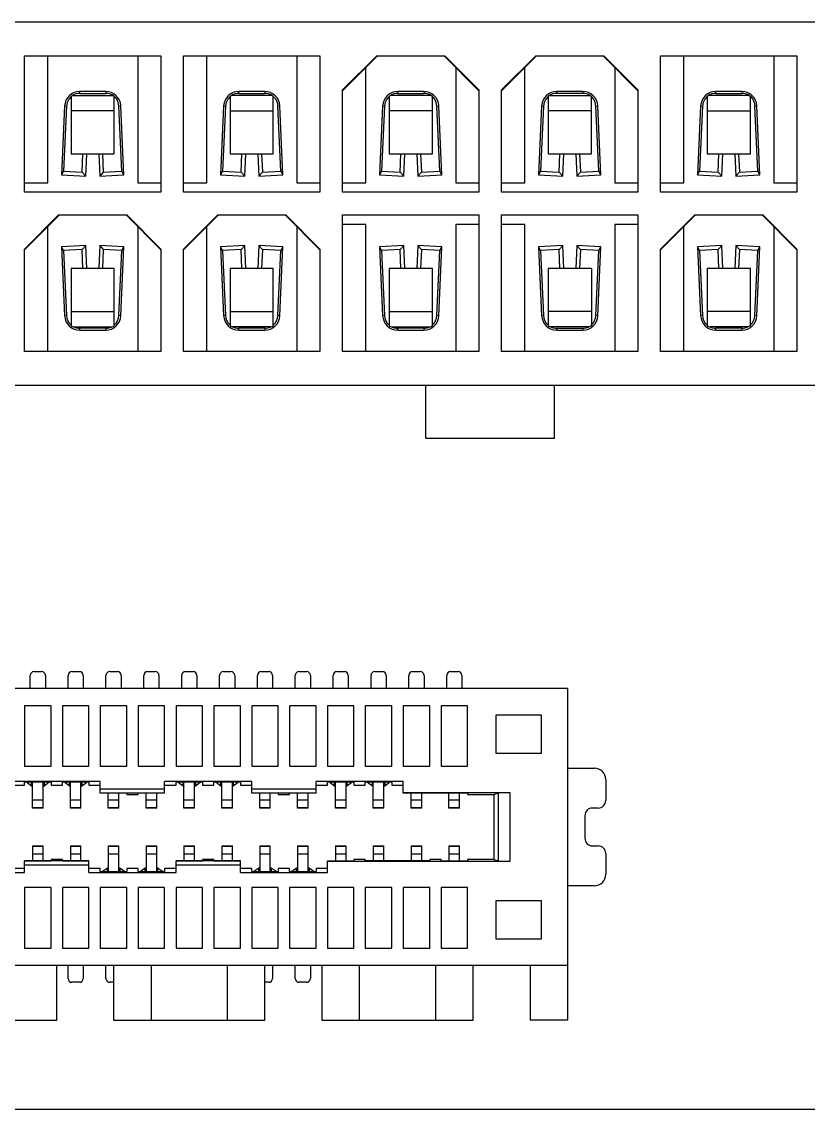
# Model space of a CAD drawing. Header units: millimetres. Extents: x 0 to 841, y 0 to 594.
# Drawn here: x 267.51 to 288.29, y 351.92 to 380.62 of the extents above; entities that cross this region are included whole.
import ezdxf

# ---------------------------------------------------------------- set-up
doc = ezdxf.new("R2010")
doc.units = ezdxf.units.MM
doc.header["$LTSCALE"] = 46.255
doc.layers.add('ASSEM_MEM', color=7, linetype='CONTINUOUS')

msp = doc.modelspace()

# ---------------------------------------------------------------- linework, layer by layer
at = {"layer": 'ASSEM_MEM', "color": 7, "linetype": 'CONTINUOUS'}
for p, q in [((254.09, 380.625), (305.69, 380.625)), ((267.59, 379.725), (271.19, 379.725)), ((267.59, 376.125), (267.59, 379.725)), ((268.2, 376.375), (268.2, 379.725)), ((270.58, 379.725), (270.58, 376.375)), ((271.19, 379.725), (271.19, 376.125)), ((271.79, 379.725), (275.39, 379.725)), ((271.79, 376.125), (271.79, 379.725)), ((272.4, 376.375), (272.4, 379.725)), ((274.78, 379.725), (274.78, 376.375)), ((275.39, 379.725), (275.39, 376.125)), ((275.99, 378.825), (276.89, 379.725)), ((275.99, 378.805), (276.91, 379.725)), ((276.89, 379.725), (278.69, 379.725)), ((279.59, 378.805), (278.67, 379.725)), ((278.69, 379.725), (279.59, 378.825)), ((280.19, 378.825), (281.09, 379.725)), ((280.19, 378.805), (281.11, 379.725)), ((281.09, 379.725), (282.89, 379.725)), ((283.79, 378.805), (282.87, 379.725)), ((282.89, 379.725), (283.79, 378.825)), ((284.39, 379.725), (287.99, 379.725)), ((284.39, 376.125), (284.39, 379.725)), ((285, 376.375), (285, 379.725)), ((287.38, 379.725), (287.38, 376.375)), ((287.99, 379.725), (287.99, 376.125)), ((276.6, 376.375), (276.6, 379.415)), ((278.98, 379.415), (278.98, 376.375)), ((280.8, 376.375), (280.8, 379.415)), ((283.18, 379.415), (283.18, 376.375)), ((268.82, 378.663), (268.82, 377.135)), ((268.851, 378.675), (269.928, 378.675)), ((269.732, 378.785), (269.047, 378.785)), ((269.047, 378.735), (269.047, 378.785)), ((269.047, 378.735), (269.732, 378.735)), ((269.732, 378.785), (269.732, 378.735)), ((269.96, 377.135), (269.96, 378.663)), ((273.02, 378.663), (273.02, 377.135)), ((274.128, 378.675), (273.051, 378.675)), ((273.932, 378.785), (273.247, 378.785)), ((273.247, 378.735), (273.247, 378.785)), ((273.247, 378.735), (273.932, 378.735)), ((273.932, 378.785), (273.932, 378.735)), ((274.16, 377.135), (274.16, 378.663)), ((275.99, 376.125), (275.99, 378.825)), ((277.22, 378.663), (277.22, 377.135)), ((278.328, 378.675), (277.251, 378.675)), ((278.132, 378.785), (277.447, 378.785)), ((277.447, 378.735), (277.447, 378.785)), ((277.447, 378.735), (278.132, 378.735)), ((278.132, 378.785), (278.132, 378.735)), ((278.36, 377.135), (278.36, 378.663)), ((279.59, 378.825), (279.59, 376.125)), ((280.19, 376.125), (280.19, 378.825)), ((281.42, 378.663), (281.42, 377.135)), ((281.451, 378.675), (282.528, 378.675)), ((282.332, 378.785), (281.647, 378.785)), ((281.647, 378.735), (281.647, 378.785)), ((282.332, 378.735), (281.647, 378.735)), ((282.332, 378.785), (282.332, 378.735)), ((282.56, 377.135), (282.56, 378.663)), ((283.79, 378.825), (283.79, 376.125)), ((285.62, 378.663), (285.62, 377.135)), ((286.728, 378.675), (285.651, 378.675)), ((286.532, 378.785), (285.847, 378.785)), ((285.847, 378.735), (285.847, 378.785)), ((285.847, 378.735), (286.532, 378.735)), ((286.532, 378.785), (286.532, 378.735)), ((286.76, 377.135), (286.76, 378.663)), ((268.647, 378.403), (268.565, 376.583)), ((268.697, 378.401), (268.619, 376.68)), ((268.647, 378.403), (268.697, 378.401)), ((269.96, 378.275), (268.82, 378.275)), ((270.082, 378.401), (270.132, 378.403)), ((270.16, 376.68), (270.082, 378.401)), ((270.214, 376.583), (270.132, 378.403)), ((272.847, 378.403), (272.765, 376.583)), ((272.897, 378.401), (272.819, 376.68)), ((272.847, 378.403), (272.897, 378.401)), ((273.02, 378.275), (274.16, 378.275)), ((274.282, 378.401), (274.332, 378.403)), ((274.36, 376.68), (274.282, 378.401)), ((274.414, 376.583), (274.332, 378.403)), ((277.047, 378.403), (276.965, 376.583)), ((277.097, 378.401), (277.019, 376.68)), ((277.047, 378.403), (277.097, 378.401)), ((278.36, 378.275), (277.22, 378.275)), ((278.482, 378.401), (278.532, 378.403)), ((278.56, 376.68), (278.482, 378.401)), ((278.614, 376.583), (278.532, 378.403)), ((281.247, 378.403), (281.165, 376.583)), ((281.297, 378.401), (281.219, 376.68)), ((281.247, 378.403), (281.297, 378.401)), ((282.56, 378.275), (281.42, 378.275)), ((282.682, 378.401), (282.732, 378.403)), ((282.76, 376.68), (282.682, 378.401)), ((282.814, 376.583), (282.732, 378.403)), ((285.447, 378.403), (285.365, 376.583)), ((285.497, 378.401), (285.419, 376.68)), ((285.447, 378.403), (285.497, 378.401)), ((285.62, 378.275), (286.76, 378.275)), ((286.882, 378.401), (286.932, 378.403)), ((286.96, 376.68), (286.882, 378.401)), ((287.014, 376.583), (286.932, 378.403)), ((268.82, 377.135), (269.96, 377.135)), ((269.109, 376.658), (269.13, 377.135)), ((269.204, 376.554), (269.231, 377.135)), ((269.549, 377.135), (269.575, 376.554)), ((269.649, 377.135), (269.67, 376.658)), ((273.02, 377.135), (274.16, 377.135)), ((273.309, 376.658), (273.33, 377.135)), ((273.404, 376.554), (273.431, 377.135)), ((273.749, 377.135), (273.775, 376.554)), ((273.849, 377.135), (273.87, 376.658)), ((277.22, 377.135), (278.36, 377.135)), ((277.509, 376.658), (277.53, 377.135)), ((277.604, 376.554), (277.631, 377.135)), ((277.949, 377.135), (277.975, 376.554)), ((278.049, 377.135), (278.07, 376.658)), ((281.42, 377.135), (282.56, 377.135)), ((281.709, 376.658), (281.73, 377.135)), ((281.804, 376.554), (281.831, 377.135)), ((282.149, 377.135), (282.175, 376.554)), ((282.249, 377.135), (282.27, 376.658)), ((285.62, 377.135), (286.76, 377.135)), ((285.909, 376.658), (285.93, 377.135)), ((286.004, 376.554), (286.031, 377.135)), ((286.349, 377.135), (286.375, 376.554)), ((286.449, 377.135), (286.47, 376.658)), ((268.619, 376.68), (268.565, 376.583)), ((268.565, 376.583), (269.204, 376.554)), ((268.619, 376.68), (269.109, 376.658)), ((269.109, 376.658), (269.204, 376.554)), ((269.67, 376.658), (269.575, 376.554)), ((269.575, 376.554), (270.214, 376.583)), ((269.67, 376.658), (270.16, 376.68)), ((270.214, 376.583), (270.16, 376.68)), ((272.819, 376.68), (272.765, 376.583)), ((272.765, 376.583), (273.404, 376.554)), ((272.819, 376.68), (273.309, 376.658)), ((273.309, 376.658), (273.404, 376.554)), ((273.87, 376.658), (273.775, 376.554)), ((273.775, 376.554), (274.414, 376.583)), ((273.87, 376.658), (274.36, 376.68)), ((274.36, 376.68), (274.414, 376.583)), ((277.019, 376.68), (276.965, 376.583)), ((276.965, 376.583), (277.604, 376.554)), ((277.019, 376.68), (277.509, 376.658)), ((277.509, 376.658), (277.604, 376.554)), ((278.07, 376.658), (277.975, 376.554)), ((277.975, 376.554), (278.614, 376.583)), ((278.07, 376.658), (278.56, 376.68)), ((278.614, 376.583), (278.56, 376.68)), ((281.219, 376.68), (281.165, 376.583)), ((281.165, 376.583), (281.804, 376.554)), ((281.219, 376.68), (281.709, 376.658)), ((281.709, 376.658), (281.804, 376.554)), ((282.27, 376.658), (282.175, 376.554)), ((282.175, 376.554), (282.814, 376.583)), ((282.27, 376.658), (282.76, 376.68)), ((282.814, 376.583), (282.76, 376.68)), ((285.365, 376.583), (285.419, 376.68)), ((285.365, 376.583), (286.004, 376.554)), ((285.419, 376.68), (285.909, 376.658)), ((286.004, 376.554), (285.909, 376.658)), ((286.375, 376.554), (286.47, 376.658)), ((286.375, 376.554), (287.014, 376.583)), ((286.47, 376.658), (286.96, 376.68)), ((287.014, 376.583), (286.96, 376.68)), ((267.59, 376.375), (268.2, 376.375)), ((270.58, 376.375), (271.19, 376.375)), ((271.79, 376.375), (272.4, 376.375)), ((274.78, 376.375), (275.39, 376.375)), ((275.99, 376.375), (276.6, 376.375)), ((278.98, 376.375), (279.59, 376.375)), ((280.19, 376.375), (280.8, 376.375)), ((283.18, 376.375), (283.79, 376.375)), ((284.39, 376.375), (285, 376.375)), ((287.38, 376.375), (287.99, 376.375)), ((271.19, 376.125), (267.59, 376.125)), ((275.39, 376.125), (271.79, 376.125)), ((279.59, 376.125), (275.99, 376.125)), ((283.79, 376.125), (280.19, 376.125)), ((287.99, 376.125), (284.39, 376.125)), ((267.59, 374.625), (268.49, 375.525)), ((267.59, 374.605), (268.51, 375.525)), ((268.49, 375.525), (270.29, 375.525)), ((271.19, 374.605), (270.27, 375.525)), ((270.29, 375.525), (271.19, 374.625)), ((271.79, 374.625), (272.69, 375.525)), ((271.79, 374.605), (272.71, 375.525)), ((272.69, 375.525), (274.49, 375.525)), ((275.39, 374.605), (274.47, 375.525)), ((274.49, 375.525), (275.39, 374.625)), ((275.99, 375.525), (279.59, 375.525)), ((275.99, 371.925), (275.99, 375.525)), ((279.59, 375.525), (279.59, 371.925)), ((280.19, 375.525), (283.79, 375.525)), ((280.19, 371.925), (280.19, 375.525)), ((283.79, 375.525), (283.79, 371.925)), ((284.39, 374.625), (285.29, 375.525)), ((284.39, 374.605), (285.31, 375.525)), ((285.29, 375.525), (287.09, 375.525)), ((287.99, 374.605), (287.07, 375.525)), ((287.09, 375.525), (287.99, 374.625)), ((268.2, 371.925), (268.2, 375.215)), ((270.58, 375.215), (270.58, 371.925)), ((272.4, 371.925), (272.4, 375.215)), ((274.78, 375.215), (274.78, 371.925)), ((276.6, 375.275), (275.99, 375.275)), ((276.6, 371.925), (276.6, 375.275)), ((279.59, 375.275), (278.98, 375.275)), ((278.98, 375.275), (278.98, 371.925)), ((280.8, 375.275), (280.19, 375.275)), ((280.8, 371.925), (280.8, 375.275)), ((283.79, 375.275), (283.18, 375.275)), ((283.18, 375.275), (283.18, 371.925)), ((285, 371.925), (285, 375.215)), ((287.38, 375.215), (287.38, 371.925)), ((267.59, 371.925), (267.59, 374.625)), ((269.204, 374.716), (268.565, 374.687)), ((268.619, 374.589), (268.565, 374.687)), ((268.565, 374.687), (268.647, 372.867)), ((269.109, 374.612), (268.619, 374.589)), ((268.619, 374.589), (268.697, 372.869)), ((269.109, 374.612), (269.204, 374.716)), ((269.131, 374.115), (269.109, 374.612)), ((269.231, 374.115), (269.204, 374.716)), ((269.575, 374.716), (269.548, 374.115)), ((270.214, 374.687), (269.575, 374.716)), ((269.575, 374.716), (269.67, 374.612)), ((269.67, 374.612), (269.648, 374.115)), ((270.16, 374.589), (269.67, 374.612)), ((270.082, 372.869), (270.16, 374.589)), ((270.132, 372.867), (270.214, 374.687)), ((270.16, 374.589), (270.214, 374.687)), ((271.19, 374.625), (271.19, 371.925)), ((271.79, 371.925), (271.79, 374.625)), ((273.404, 374.716), (272.765, 374.687)), ((272.819, 374.589), (272.765, 374.687)), ((272.765, 374.687), (272.847, 372.867)), ((273.309, 374.612), (272.819, 374.589)), ((272.819, 374.589), (272.897, 372.869)), ((273.404, 374.716), (273.309, 374.612)), ((273.331, 374.115), (273.309, 374.612)), ((273.431, 374.115), (273.404, 374.716)), ((273.775, 374.716), (273.748, 374.115)), ((274.414, 374.687), (273.775, 374.716)), ((273.87, 374.612), (273.775, 374.716)), ((273.87, 374.612), (273.848, 374.115)), ((274.36, 374.589), (273.87, 374.612)), ((274.282, 372.869), (274.36, 374.589)), ((274.332, 372.867), (274.414, 374.687)), ((274.414, 374.687), (274.36, 374.589)), ((275.39, 374.625), (275.39, 371.925)), ((277.604, 374.716), (276.965, 374.687)), ((277.019, 374.589), (276.965, 374.687)), ((276.965, 374.687), (277.047, 372.867)), ((277.509, 374.612), (277.019, 374.589)), ((277.019, 374.589), (277.097, 372.869)), ((277.509, 374.612), (277.604, 374.716)), ((277.531, 374.115), (277.509, 374.612)), ((277.631, 374.115), (277.604, 374.716)), ((277.975, 374.716), (277.948, 374.115)), ((278.614, 374.687), (277.975, 374.716)), ((277.975, 374.716), (278.07, 374.612)), ((278.07, 374.612), (278.048, 374.115)), ((278.56, 374.589), (278.07, 374.612)), ((278.482, 372.869), (278.56, 374.589)), ((278.532, 372.867), (278.614, 374.687)), ((278.56, 374.589), (278.614, 374.687)), ((281.804, 374.716), (281.165, 374.687)), ((281.219, 374.589), (281.165, 374.687)), ((281.165, 374.687), (281.247, 372.867)), ((281.709, 374.612), (281.219, 374.589)), ((281.219, 374.589), (281.297, 372.869)), ((281.709, 374.612), (281.804, 374.716)), ((281.731, 374.115), (281.709, 374.612)), ((281.831, 374.115), (281.804, 374.716)), ((282.175, 374.716), (282.148, 374.115)), ((282.814, 374.687), (282.175, 374.716)), ((282.175, 374.716), (282.27, 374.612)), ((282.27, 374.612), (282.248, 374.115)), ((282.76, 374.589), (282.27, 374.612)), ((282.682, 372.869), (282.76, 374.589)), ((282.732, 372.867), (282.814, 374.687)), ((282.76, 374.589), (282.814, 374.687)), ((284.39, 371.925), (284.39, 374.625)), ((286.004, 374.716), (285.365, 374.687)), ((285.419, 374.589), (285.365, 374.687)), ((285.365, 374.687), (285.447, 372.867)), ((285.909, 374.612), (285.419, 374.589)), ((285.419, 374.589), (285.497, 372.869)), ((285.909, 374.612), (286.004, 374.716)), ((285.931, 374.115), (285.909, 374.612)), ((286.031, 374.115), (286.004, 374.716)), ((286.375, 374.716), (286.348, 374.115)), ((287.014, 374.687), (286.375, 374.716)), ((286.375, 374.716), (286.47, 374.612)), ((286.47, 374.612), (286.448, 374.115)), ((286.96, 374.589), (286.47, 374.612)), ((286.882, 372.869), (286.96, 374.589)), ((286.932, 372.867), (287.014, 374.687)), ((286.96, 374.589), (287.014, 374.687)), ((287.99, 374.625), (287.99, 371.925)), ((269.96, 374.115), (268.82, 374.115)), ((268.82, 374.115), (268.82, 372.597)), ((269.96, 372.597), (269.96, 374.115)), ((274.16, 374.115), (273.02, 374.115)), ((273.02, 374.115), (273.02, 372.597)), ((274.16, 372.597), (274.16, 374.115)), ((278.36, 374.115), (277.22, 374.115)), ((277.22, 374.115), (277.22, 372.597)), ((278.36, 372.597), (278.36, 374.115)), ((282.56, 374.115), (281.42, 374.115)), ((281.42, 374.115), (281.42, 372.597)), ((282.56, 374.115), (282.56, 372.597)), ((286.76, 374.115), (285.62, 374.115)), ((285.62, 374.115), (285.62, 372.597)), ((286.76, 372.597), (286.76, 374.115)), ((268.697, 372.869), (268.647, 372.867)), ((268.82, 372.975), (269.96, 372.975)), ((270.132, 372.867), (270.082, 372.869)), ((272.897, 372.869), (272.847, 372.867)), ((273.02, 372.975), (274.16, 372.975)), ((274.332, 372.867), (274.282, 372.869)), ((277.097, 372.869), (277.047, 372.867)), ((277.22, 372.975), (278.36, 372.975)), ((278.532, 372.867), (278.482, 372.869)), ((281.297, 372.869), (281.247, 372.867)), ((282.56, 372.975), (281.42, 372.975)), ((282.732, 372.867), (282.682, 372.869)), ((285.497, 372.869), (285.447, 372.867)), ((286.76, 372.975), (285.62, 372.975)), ((286.932, 372.867), (286.882, 372.869)), ((268.884, 372.575), (269.895, 372.575)), ((269.732, 372.535), (269.047, 372.535)), ((269.047, 372.485), (269.047, 372.535)), ((269.732, 372.535), (269.732, 372.485)), ((274.095, 372.575), (273.084, 372.575)), ((273.932, 372.535), (273.247, 372.535)), ((273.247, 372.485), (273.247, 372.535)), ((273.932, 372.535), (273.932, 372.485)), ((277.284, 372.575), (278.295, 372.575)), ((278.132, 372.535), (277.447, 372.535)), ((277.447, 372.485), (277.447, 372.535)), ((278.132, 372.535), (278.132, 372.485)), ((282.495, 372.575), (281.484, 372.575)), ((281.647, 372.535), (282.332, 372.535)), ((281.647, 372.485), (281.647, 372.535)), ((282.332, 372.535), (282.332, 372.485)), ((286.695, 372.575), (285.684, 372.575)), ((286.532, 372.535), (285.847, 372.535)), ((285.847, 372.485), (285.847, 372.535)), ((286.532, 372.535), (286.532, 372.485)), ((269.047, 372.485), (269.732, 372.485)), ((273.247, 372.485), (273.932, 372.485)), ((277.447, 372.485), (278.132, 372.485)), ((281.647, 372.485), (282.332, 372.485)), ((285.847, 372.485), (286.532, 372.485)), ((271.19, 371.925), (267.59, 371.925)), ((275.39, 371.925), (271.79, 371.925)), ((279.59, 371.925), (275.99, 371.925)), ((283.79, 371.925), (280.19, 371.925)), ((287.99, 371.925), (284.39, 371.925)), ((305.69, 371.025), (254.09, 371.025)), ((278.19, 369.625), (278.19, 371.025)), ((281.59, 369.625), (281.59, 371.025)), ((281.59, 369.625), (278.19, 369.625)), ((267.74, 363.025), (267.74, 363.375)), ((267.84, 363.475), (268.04, 363.475)), ((268.14, 363.375), (268.14, 363.025)), ((268.74, 363.025), (268.74, 363.375)), ((268.84, 363.475), (269.04, 363.475)), ((269.14, 363.375), (269.14, 363.025)), ((269.74, 363.025), (269.74, 363.375)), ((269.84, 363.475), (270.04, 363.475)), ((270.14, 363.375), (270.14, 363.025)), ((270.74, 363.025), (270.74, 363.375)), ((270.84, 363.475), (271.04, 363.475)), ((271.14, 363.375), (271.14, 363.025)), ((271.74, 363.025), (271.74, 363.375)), ((271.84, 363.475), (272.04, 363.475)), ((272.14, 363.375), (272.14, 363.025)), ((272.74, 363.025), (272.74, 363.375)), ((272.84, 363.475), (273.04, 363.475)), ((273.14, 363.375), (273.14, 363.025)), ((273.74, 363.025), (273.74, 363.375)), ((273.84, 363.475), (274.04, 363.475)), ((274.14, 363.375), (274.14, 363.025)), ((274.74, 363.025), (274.74, 363.375)), ((274.84, 363.475), (275.04, 363.475)), ((275.14, 363.375), (275.14, 363.025)), ((275.74, 363.025), (275.74, 363.375)), ((275.84, 363.475), (276.04, 363.475)), ((276.14, 363.375), (276.14, 363.025)), ((276.74, 363.025), (276.74, 363.375)), ((276.84, 363.475), (277.04, 363.475)), ((277.14, 363.375), (277.14, 363.025)), ((277.74, 363.025), (277.74, 363.375)), ((277.84, 363.475), (278.04, 363.475)), ((278.14, 363.375), (278.14, 363.025)), ((278.74, 363.025), (278.74, 363.375)), ((278.84, 363.475), (279.04, 363.475)), ((279.14, 363.375), (279.14, 363.025)), ((281.94, 363.025), (242.94, 363.025)), ((281.94, 354.275), (281.94, 363.025)), ((268.29, 362.575), (267.59, 362.575)), ((267.59, 362.575), (267.59, 360.975)), ((268.29, 360.975), (268.29, 362.575)), ((269.29, 362.575), (268.59, 362.575)), ((268.59, 362.575), (268.59, 360.975)), ((269.29, 360.975), (269.29, 362.575)), ((270.29, 362.575), (269.59, 362.575)), ((269.59, 362.575), (269.59, 360.975)), ((270.29, 360.975), (270.29, 362.575)), ((271.29, 362.575), (270.59, 362.575)), ((270.59, 362.575), (270.59, 360.975)), ((271.29, 360.975), (271.29, 362.575)), ((272.29, 362.575), (271.59, 362.575)), ((271.59, 362.575), (271.59, 360.975)), ((272.29, 360.975), (272.29, 362.575)), ((273.29, 362.575), (272.59, 362.575)), ((272.59, 362.575), (272.59, 360.975)), ((273.29, 360.975), (273.29, 362.575)), ((274.29, 362.575), (273.59, 362.575)), ((273.59, 362.575), (273.59, 360.975)), ((274.29, 360.975), (274.29, 362.575)), ((275.29, 362.575), (274.59, 362.575)), ((274.59, 362.575), (274.59, 360.975)), ((275.29, 360.975), (275.29, 362.575)), ((276.29, 362.575), (275.59, 362.575)), ((275.59, 362.575), (275.59, 360.975)), ((276.29, 360.975), (276.29, 362.575)), ((277.29, 362.575), (276.59, 362.575)), ((276.59, 362.575), (276.59, 360.975)), ((277.29, 360.975), (277.29, 362.575)), ((278.29, 362.575), (277.59, 362.575)), ((277.59, 362.575), (277.59, 360.975)), ((278.29, 360.975), (278.29, 362.575)), ((279.29, 362.575), (278.59, 362.575)), ((278.59, 362.575), (278.59, 360.975)), ((279.29, 360.975), (279.29, 362.575)), ((281.24, 362.325), (280.04, 362.325)), ((280.04, 362.325), (280.04, 361.325)), ((281.24, 361.325), (281.24, 362.325)), ((280.04, 361.325), (281.24, 361.325)), ((267.59, 360.975), (268.29, 360.975)), ((268.59, 360.975), (269.29, 360.975)), ((269.59, 360.975), (270.29, 360.975)), ((270.59, 360.975), (271.29, 360.975)), ((271.59, 360.975), (272.29, 360.975)), ((272.59, 360.975), (273.29, 360.975)), ((273.59, 360.975), (274.29, 360.975)), ((274.59, 360.975), (275.29, 360.975)), ((275.59, 360.975), (276.29, 360.975)), ((276.59, 360.975), (277.29, 360.975)), ((277.59, 360.975), (278.29, 360.975)), ((278.59, 360.975), (279.29, 360.975)), ((281.94, 360.925), (282.64, 360.925)), ((269.59, 360.575), (267.29, 360.575)), ((267.29, 360.475), (267.59, 360.475)), ((268.29, 360.554), (267.59, 360.554)), ((267.59, 360.475), (267.59, 360.554)), ((267.649, 360.554), (267.776, 360.464)), ((267.776, 360.464), (267.776, 360.554)), ((267.785, 360.517), (267.783, 360.459)), ((267.786, 360.554), (267.785, 360.517)), ((267.8, 359.875), (267.8, 360.554)), ((268.08, 359.875), (268.08, 360.554)), ((268.094, 360.517), (268.093, 360.554)), ((268.096, 360.459), (268.094, 360.517)), ((268.103, 360.554), (268.103, 360.464)), ((268.103, 360.464), (268.231, 360.554)), ((268.29, 360.554), (268.29, 360.475)), ((268.29, 360.475), (268.59, 360.475)), ((269.29, 360.554), (268.59, 360.554)), ((268.59, 360.475), (268.59, 360.554)), ((268.649, 360.554), (268.776, 360.464)), ((268.776, 360.464), (268.776, 360.554)), ((268.785, 360.517), (268.783, 360.459)), ((268.786, 360.554), (268.785, 360.517)), ((268.8, 359.875), (268.8, 360.554)), ((269.08, 359.875), (269.08, 360.554)), ((269.094, 360.517), (269.093, 360.554)), ((269.096, 360.459), (269.094, 360.517)), ((269.103, 360.554), (269.103, 360.464)), ((269.103, 360.464), (269.231, 360.554)), ((269.29, 360.554), (269.29, 360.475)), ((269.29, 360.475), (269.59, 360.475)), ((269.59, 360.267), (269.59, 360.575)), ((273.59, 360.575), (271.29, 360.575)), ((271.29, 360.267), (271.29, 360.575)), ((271.29, 360.475), (271.59, 360.475)), ((272.29, 360.554), (271.59, 360.554)), ((271.59, 360.475), (271.59, 360.554)), ((271.649, 360.554), (271.776, 360.464)), ((271.776, 360.464), (271.776, 360.554)), ((271.785, 360.517), (271.783, 360.459)), ((271.786, 360.554), (271.785, 360.517)), ((271.8, 359.875), (271.8, 360.554)), ((272.08, 359.875), (272.08, 360.554)), ((272.094, 360.517), (272.093, 360.554)), ((272.096, 360.459), (272.094, 360.517)), ((272.103, 360.554), (272.103, 360.464)), ((272.103, 360.464), (272.231, 360.554)), ((272.29, 360.554), (272.29, 360.475)), ((272.29, 360.475), (272.59, 360.475)), ((273.29, 360.554), (272.59, 360.554)), ((272.59, 360.475), (272.59, 360.554)), ((272.649, 360.554), (272.776, 360.464)), ((272.776, 360.464), (272.776, 360.554)), ((272.785, 360.517), (272.783, 360.459)), ((272.786, 360.554), (272.785, 360.517)), ((272.8, 359.875), (272.8, 360.554)), ((273.08, 359.875), (273.08, 360.554)), ((273.094, 360.517), (273.093, 360.554)), ((273.096, 360.459), (273.094, 360.517)), ((273.103, 360.554), (273.103, 360.464)), ((273.103, 360.464), (273.231, 360.554)), ((273.29, 360.554), (273.29, 360.475)), ((273.29, 360.475), (273.59, 360.475)), ((273.59, 360.267), (273.59, 360.575)), ((277.59, 360.575), (275.29, 360.575)), ((275.29, 360.267), (275.29, 360.575)), ((275.29, 360.475), (275.59, 360.475)), ((276.29, 360.554), (275.59, 360.554)), ((275.59, 360.475), (275.59, 360.554)), ((275.649, 360.554), (275.776, 360.464)), ((275.776, 360.464), (275.776, 360.554)), ((275.785, 360.517), (275.783, 360.459)), ((275.786, 360.554), (275.785, 360.517)), ((275.8, 359.875), (275.8, 360.554)), ((276.08, 359.875), (276.08, 360.554)), ((276.094, 360.517), (276.093, 360.554)), ((276.096, 360.459), (276.094, 360.517)), ((276.103, 360.554), (276.103, 360.464)), ((276.103, 360.464), (276.231, 360.554)), ((276.29, 360.554), (276.29, 360.475)), ((276.29, 360.475), (276.59, 360.475)), ((277.29, 360.554), (276.59, 360.554)), ((276.59, 360.475), (276.59, 360.554)), ((276.649, 360.554), (276.776, 360.464)), ((276.776, 360.464), (276.776, 360.554)), ((276.785, 360.517), (276.783, 360.459)), ((276.786, 360.554), (276.785, 360.517)), ((276.8, 359.875), (276.8, 360.554)), ((277.08, 359.875), (277.08, 360.554)), ((277.094, 360.517), (277.093, 360.554)), ((277.096, 360.459), (277.094, 360.517)), ((277.103, 360.554), (277.103, 360.464)), ((277.103, 360.464), (277.231, 360.554)), ((277.29, 360.554), (277.29, 360.475)), ((277.29, 360.475), (277.59, 360.475)), ((277.59, 360.267), (277.59, 360.575)), ((282.94, 360.625), (282.94, 360.075)), ((267.776, 360.464), (267.783, 360.459)), ((268.096, 360.459), (268.103, 360.464)), ((268.776, 360.464), (268.783, 360.459)), ((269.096, 360.459), (269.103, 360.464)), ((271.29, 360.375), (269.59, 360.375)), ((269.59, 360.271), (271.29, 360.271)), ((270.29, 360.267), (269.59, 360.267)), ((269.8, 359.875), (269.8, 360.267)), ((270.08, 359.875), (270.08, 360.267)), ((270.29, 360.267), (270.29, 360.235)), ((270.29, 360.235), (270.59, 360.235)), ((271.29, 360.267), (270.59, 360.267)), ((270.59, 360.235), (270.59, 360.267)), ((270.8, 359.875), (270.8, 360.267)), ((271.08, 359.875), (271.08, 360.267)), ((271.776, 360.464), (271.783, 360.459)), ((272.096, 360.459), (272.103, 360.464)), ((272.776, 360.464), (272.783, 360.459)), ((273.096, 360.459), (273.103, 360.464)), ((275.29, 360.375), (273.59, 360.375)), ((273.59, 360.271), (275.29, 360.271)), ((274.29, 360.267), (273.59, 360.267)), ((273.8, 359.875), (273.8, 360.267)), ((274.08, 359.875), (274.08, 360.267)), ((274.29, 360.267), (274.29, 360.235)), ((274.29, 360.235), (274.59, 360.235)), ((275.29, 360.267), (274.59, 360.267)), ((274.59, 360.235), (274.59, 360.267)), ((274.8, 359.875), (274.8, 360.267)), ((275.08, 359.875), (275.08, 360.267)), ((275.776, 360.464), (275.783, 360.459)), ((276.096, 360.459), (276.103, 360.464)), ((276.776, 360.464), (276.783, 360.459)), ((277.096, 360.459), (277.103, 360.464)), ((280.412, 360.275), (277.59, 360.275)), ((279.29, 360.267), (277.59, 360.267)), ((277.8, 359.875), (277.8, 360.267)), ((278.08, 359.875), (278.08, 360.267)), ((278.8, 359.875), (278.8, 360.267)), ((279.08, 359.875), (279.08, 360.267)), ((279.29, 360.267), (279.29, 360.235)), ((279.29, 360.235), (279.98, 360.235)), ((279.98, 360.235), (280.098, 360.271)), ((279.98, 360.235), (279.98, 358.515)), ((280.098, 360.271), (280.098, 358.479)), ((280.412, 358.475), (280.412, 360.275)), ((268.08, 360.082), (267.8, 360.082)), ((269.08, 360.082), (268.8, 360.082)), ((270.08, 360.082), (269.8, 360.082)), ((271.08, 360.082), (270.8, 360.082)), ((272.08, 360.082), (271.8, 360.082)), ((273.08, 360.082), (272.8, 360.082)), ((274.08, 360.082), (273.8, 360.082)), ((275.08, 360.082), (274.8, 360.082)), ((276.08, 360.082), (275.8, 360.082)), ((277.08, 360.082), (276.8, 360.082)), ((278.08, 360.082), (277.8, 360.082)), ((279.08, 360.082), (278.8, 360.082)), ((267.8, 359.892), (268.08, 359.892)), ((268.08, 359.875), (267.8, 359.875)), ((268.8, 359.892), (269.08, 359.892)), ((269.08, 359.875), (268.8, 359.875)), ((269.8, 359.892), (270.08, 359.892)), ((270.08, 359.875), (269.8, 359.875)), ((270.8, 359.892), (271.08, 359.892)), ((271.08, 359.875), (270.8, 359.875)), ((271.8, 359.892), (272.08, 359.892)), ((272.08, 359.875), (271.8, 359.875)), ((272.8, 359.892), (273.08, 359.892)), ((273.08, 359.875), (272.8, 359.875)), ((273.8, 359.892), (274.08, 359.892)), ((274.08, 359.875), (273.8, 359.875)), ((274.8, 359.892), (275.08, 359.892)), ((275.08, 359.875), (274.8, 359.875)), ((275.8, 359.892), (276.08, 359.892)), ((276.08, 359.875), (275.8, 359.875)), ((276.8, 359.892), (277.08, 359.892)), ((277.08, 359.875), (276.8, 359.875)), ((277.8, 359.892), (278.08, 359.892)), ((278.08, 359.875), (277.8, 359.875)), ((278.8, 359.892), (279.08, 359.892)), ((279.08, 359.875), (278.8, 359.875)), ((282.39, 359.675), (282.39, 359.075)), ((282.74, 359.875), (282.59, 359.875)), ((267.8, 358.875), (268.08, 358.875)), ((267.8, 358.875), (267.8, 358.483)), ((268.08, 358.857), (267.8, 358.857)), ((268.08, 358.483), (268.08, 358.875)), ((268.8, 358.875), (269.08, 358.875)), ((268.8, 358.875), (268.8, 358.483)), ((269.08, 358.857), (268.8, 358.857)), ((269.08, 358.483), (269.08, 358.875)), ((269.8, 358.875), (270.08, 358.875)), ((269.8, 358.875), (269.8, 358.195)), ((270.08, 358.857), (269.8, 358.857)), ((270.08, 358.195), (270.08, 358.875)), ((270.8, 358.875), (271.08, 358.875)), ((270.8, 358.875), (270.8, 358.195)), ((271.08, 358.857), (270.8, 358.857)), ((271.08, 358.195), (271.08, 358.875)), ((271.8, 358.875), (272.08, 358.875)), ((271.8, 358.875), (271.8, 358.483)), ((272.08, 358.857), (271.8, 358.857)), ((272.08, 358.483), (272.08, 358.875)), ((272.8, 358.875), (273.08, 358.875)), ((272.8, 358.875), (272.8, 358.483)), ((273.08, 358.857), (272.8, 358.857)), ((273.08, 358.483), (273.08, 358.875)), ((273.8, 358.875), (274.08, 358.875)), ((273.8, 358.875), (273.8, 358.195)), ((274.08, 358.857), (273.8, 358.857)), ((274.08, 358.195), (274.08, 358.875)), ((274.8, 358.875), (275.08, 358.875)), ((274.8, 358.875), (274.8, 358.195)), ((275.08, 358.857), (274.8, 358.857)), ((275.08, 358.195), (275.08, 358.875)), ((275.8, 358.875), (276.08, 358.875)), ((275.8, 358.875), (275.8, 358.483)), ((276.08, 358.857), (275.8, 358.857)), ((276.08, 358.483), (276.08, 358.875)), ((276.8, 358.875), (277.08, 358.875)), ((276.8, 358.875), (276.8, 358.483)), ((277.08, 358.857), (276.8, 358.857)), ((277.08, 358.483), (277.08, 358.875)), ((277.8, 358.875), (278.08, 358.875)), ((277.8, 358.875), (277.8, 358.483)), ((278.08, 358.857), (277.8, 358.857)), ((278.08, 358.483), (278.08, 358.875)), ((278.8, 358.875), (279.08, 358.875)), ((278.8, 358.875), (278.8, 358.483)), ((279.08, 358.857), (278.8, 358.857)), ((279.08, 358.483), (279.08, 358.875)), ((282.59, 358.875), (282.74, 358.875)), ((267.59, 358.483), (268.29, 358.483)), ((267.59, 358.175), (267.59, 358.483)), ((269.29, 358.479), (267.59, 358.479)), ((267.8, 358.668), (268.08, 358.668)), ((268.59, 358.515), (268.29, 358.515)), ((268.29, 358.515), (268.29, 358.483)), ((268.59, 358.483), (268.59, 358.515)), ((268.59, 358.483), (269.29, 358.483)), ((268.8, 358.668), (269.08, 358.668)), ((269.29, 358.175), (269.29, 358.483)), ((269.8, 358.668), (270.08, 358.668)), ((270.8, 358.668), (271.08, 358.668)), ((271.59, 358.483), (272.29, 358.483)), ((271.59, 358.175), (271.59, 358.483)), ((273.29, 358.479), (271.59, 358.479)), ((271.8, 358.668), (272.08, 358.668)), ((272.59, 358.515), (272.29, 358.515)), ((272.29, 358.515), (272.29, 358.483)), ((272.59, 358.483), (272.59, 358.515)), ((272.59, 358.483), (273.29, 358.483)), ((272.8, 358.668), (273.08, 358.668)), ((273.29, 358.175), (273.29, 358.483)), ((273.8, 358.668), (274.08, 358.668)), ((274.8, 358.668), (275.08, 358.668)), ((275.59, 358.483), (276.29, 358.483)), ((275.59, 358.175), (275.59, 358.483)), ((275.59, 358.475), (280.412, 358.475)), ((275.8, 358.668), (276.08, 358.668)), ((276.59, 358.515), (276.29, 358.515)), ((276.29, 358.515), (276.29, 358.483)), ((276.59, 358.483), (276.59, 358.515)), ((278.29, 358.483), (276.59, 358.483)), ((276.8, 358.668), (277.08, 358.668)), ((277.8, 358.668), (278.08, 358.668)), ((278.59, 358.515), (278.29, 358.515)), ((278.29, 358.515), (278.29, 358.483)), ((278.59, 358.483), (278.59, 358.515)), ((278.59, 358.483), (279.29, 358.483)), ((278.8, 358.668), (279.08, 358.668)), ((279.98, 358.515), (279.29, 358.515)), ((279.29, 358.515), (279.29, 358.483)), ((279.98, 358.515), (280.098, 358.479)), ((282.94, 358.675), (282.94, 358.125)), ((267.59, 358.275), (267.29, 358.275)), ((267.59, 358.375), (269.29, 358.375)), ((269.59, 358.275), (269.29, 358.275)), ((269.59, 358.195), (269.59, 358.275)), ((269.59, 358.195), (270.29, 358.195)), ((269.776, 358.286), (269.649, 358.195)), ((269.783, 358.29), (269.776, 358.286)), ((269.776, 358.195), (269.776, 358.286)), ((269.786, 358.209), (269.783, 358.29)), ((269.786, 358.195), (269.786, 358.209)), ((270.093, 358.195), (270.095, 358.25)), ((270.095, 358.25), (270.096, 358.29)), ((270.103, 358.286), (270.096, 358.29)), ((270.231, 358.195), (270.103, 358.286)), ((270.103, 358.286), (270.103, 358.195)), ((270.59, 358.275), (270.29, 358.275)), ((270.29, 358.275), (270.29, 358.195)), ((270.59, 358.195), (270.59, 358.275)), ((270.59, 358.195), (271.29, 358.195)), ((270.776, 358.286), (270.649, 358.195)), ((270.783, 358.29), (270.776, 358.286)), ((270.776, 358.195), (270.776, 358.286)), ((270.786, 358.209), (270.783, 358.29)), ((270.786, 358.195), (270.786, 358.209)), ((271.093, 358.195), (271.095, 358.25)), ((271.095, 358.25), (271.096, 358.29)), ((271.103, 358.286), (271.096, 358.29)), ((271.231, 358.195), (271.103, 358.286)), ((271.103, 358.286), (271.103, 358.195)), ((271.59, 358.275), (271.29, 358.275)), ((271.29, 358.275), (271.29, 358.195)), ((271.59, 358.375), (273.29, 358.375)), ((273.59, 358.275), (273.29, 358.275)), ((273.59, 358.195), (273.59, 358.275)), ((273.59, 358.195), (274.29, 358.195)), ((273.776, 358.286), (273.649, 358.195)), ((273.783, 358.29), (273.776, 358.286)), ((273.776, 358.195), (273.776, 358.286)), ((273.786, 358.209), (273.783, 358.29)), ((273.786, 358.195), (273.786, 358.209)), ((274.093, 358.195), (274.095, 358.25)), ((274.095, 358.25), (274.096, 358.29)), ((274.103, 358.286), (274.096, 358.29)), ((274.231, 358.195), (274.103, 358.286)), ((274.103, 358.286), (274.103, 358.195)), ((274.59, 358.275), (274.29, 358.275)), ((274.29, 358.275), (274.29, 358.195)), ((274.59, 358.195), (274.59, 358.275)), ((274.59, 358.195), (275.29, 358.195)), ((274.776, 358.286), (274.649, 358.195)), ((274.783, 358.29), (274.776, 358.286)), ((274.776, 358.195), (274.776, 358.286)), ((274.786, 358.209), (274.783, 358.29)), ((274.786, 358.195), (274.786, 358.209)), ((275.093, 358.195), (275.095, 358.25)), ((275.095, 358.25), (275.096, 358.29)), ((275.103, 358.286), (275.096, 358.29)), ((275.231, 358.195), (275.103, 358.286)), ((275.103, 358.286), (275.103, 358.195)), ((275.59, 358.275), (275.29, 358.275)), ((275.29, 358.275), (275.29, 358.195)), ((265.29, 358.175), (267.59, 358.175)), ((269.29, 358.175), (271.59, 358.175)), ((273.29, 358.175), (275.59, 358.175)), ((268.29, 357.775), (267.59, 357.775)), ((267.59, 357.775), (267.59, 356.175)), ((268.29, 356.175), (268.29, 357.775)), ((269.29, 357.775), (268.59, 357.775)), ((268.59, 357.775), (268.59, 356.175)), ((269.29, 356.175), (269.29, 357.775)), ((270.29, 357.775), (269.59, 357.775)), ((269.59, 357.775), (269.59, 356.175)), ((270.29, 356.175), (270.29, 357.775)), ((271.29, 357.775), (270.59, 357.775)), ((270.59, 357.775), (270.59, 356.175)), ((271.29, 356.175), (271.29, 357.775)), ((272.29, 357.775), (271.59, 357.775)), ((271.59, 357.775), (271.59, 356.175)), ((272.29, 356.175), (272.29, 357.775)), ((273.29, 357.775), (272.59, 357.775)), ((272.59, 357.775), (272.59, 356.175)), ((273.29, 356.175), (273.29, 357.775)), ((274.29, 357.775), (273.59, 357.775)), ((273.59, 357.775), (273.59, 356.175)), ((274.29, 356.175), (274.29, 357.775)), ((275.29, 357.775), (274.59, 357.775)), ((274.59, 357.775), (274.59, 356.175)), ((275.29, 356.175), (275.29, 357.775)), ((276.29, 357.775), (275.59, 357.775)), ((275.59, 357.775), (275.59, 356.175)), ((276.29, 356.175), (276.29, 357.775)), ((277.29, 357.775), (276.59, 357.775)), ((276.59, 357.775), (276.59, 356.175)), ((277.29, 356.175), (277.29, 357.775)), ((278.29, 357.775), (277.59, 357.775)), ((277.59, 357.775), (277.59, 356.175)), ((278.29, 356.175), (278.29, 357.775)), ((279.29, 357.775), (278.59, 357.775)), ((278.59, 357.775), (278.59, 356.175)), ((279.29, 356.175), (279.29, 357.775)), ((282.64, 357.825), (281.94, 357.825)), ((281.24, 357.425), (280.04, 357.425)), ((280.04, 357.425), (280.04, 356.425)), ((281.24, 356.425), (281.24, 357.425)), ((267.59, 356.175), (268.29, 356.175)), ((268.59, 356.175), (269.29, 356.175)), ((269.59, 356.175), (270.29, 356.175)), ((270.59, 356.175), (271.29, 356.175)), ((271.59, 356.175), (272.29, 356.175)), ((272.59, 356.175), (273.29, 356.175)), ((273.59, 356.175), (274.29, 356.175)), ((274.59, 356.175), (275.29, 356.175)), ((275.59, 356.175), (276.29, 356.175)), ((276.59, 356.175), (277.29, 356.175)), ((277.59, 356.175), (278.29, 356.175)), ((278.59, 356.175), (279.29, 356.175)), ((280.04, 356.425), (281.24, 356.425)), ((242.94, 355.725), (281.94, 355.725)), ((268.44, 354.275), (268.44, 355.725)), ((268.74, 355.375), (268.74, 355.725)), ((269.14, 355.725), (269.14, 355.375)), ((269.74, 355.375), (269.74, 355.725)), ((269.94, 355.725), (269.94, 354.275)), ((270.94, 354.275), (270.94, 355.725)), ((272.94, 355.725), (272.94, 354.275)), ((273.94, 354.275), (273.94, 355.725)), ((274.14, 355.725), (274.14, 355.375)), ((274.74, 355.375), (274.74, 355.725)), ((275.14, 355.725), (275.14, 355.375)), ((275.44, 355.725), (275.44, 354.275)), ((276.44, 354.275), (276.44, 355.725)), ((278.44, 355.725), (278.44, 354.275)), ((279.44, 354.275), (279.44, 355.725)), ((280.94, 355.725), (280.94, 354.275)), ((269.04, 355.275), (268.84, 355.275)), ((269.94, 355.275), (269.84, 355.275)), ((274.04, 355.275), (273.94, 355.275)), ((275.04, 355.275), (274.84, 355.275)), ((264.44, 354.275), (268.44, 354.275)), ((269.94, 354.275), (273.94, 354.275)), ((275.44, 354.275), (279.44, 354.275)), ((281.94, 354.275), (280.94, 354.275))]:
    msp.add_line(p, q, dxfattribs=at)
at = {"layer": 'ASSEM_MEM', "color": 3, "linetype": 'CONTINUOUS'}
msp.add_line((228.89, 351.925), (293.89, 351.925), dxfattribs=at)
at = {"layer": 'ASSEM_MEM', "color": 7, "linetype": 'CONTINUOUS'}
for points in [[(268.82, 378.651), (268.757, 378.581), (268.714, 378.494), (268.697, 378.401)], [(268.82, 378.663), (268.83, 378.667), (268.84, 378.671), (268.851, 378.675)], [(269.928, 378.675), (269.939, 378.671), (269.949, 378.667), (269.96, 378.663)], [(270.082, 378.401), (270.065, 378.494), (270.023, 378.581), (269.96, 378.651)], [(273.02, 378.651), (272.957, 378.581), (272.914, 378.494), (272.897, 378.401)], [(273.02, 378.663), (273.03, 378.667), (273.04, 378.671), (273.051, 378.675)], [(274.128, 378.675), (274.139, 378.671), (274.149, 378.667), (274.16, 378.663)], [(274.16, 378.651), (274.223, 378.58), (274.265, 378.494), (274.282, 378.401)], [(277.22, 378.651), (277.157, 378.581), (277.114, 378.494), (277.097, 378.401)], [(277.22, 378.663), (277.23, 378.667), (277.24, 378.671), (277.251, 378.675)], [(278.328, 378.675), (278.339, 378.671), (278.349, 378.667), (278.36, 378.663)], [(278.482, 378.401), (278.465, 378.494), (278.423, 378.581), (278.36, 378.651)], [(281.42, 378.651), (281.357, 378.581), (281.314, 378.494), (281.297, 378.401)], [(281.451, 378.675), (281.44, 378.671), (281.43, 378.667), (281.42, 378.663)], [(282.528, 378.675), (282.539, 378.671), (282.549, 378.667), (282.56, 378.663)], [(282.682, 378.401), (282.665, 378.494), (282.623, 378.581), (282.56, 378.651)], [(285.62, 378.651), (285.557, 378.581), (285.514, 378.494), (285.497, 378.401)], [(285.62, 378.663), (285.63, 378.667), (285.64, 378.671), (285.651, 378.675)], [(286.728, 378.675), (286.739, 378.671), (286.749, 378.667), (286.76, 378.663)], [(286.76, 378.651), (286.823, 378.58), (286.865, 378.494), (286.882, 378.401)], [(282.56, 372.597), (282.538, 372.589), (282.517, 372.581), (282.495, 372.575)], [(286.76, 372.597), (286.738, 372.589), (286.717, 372.581), (286.695, 372.575)], [(267.783, 360.459), (267.792, 360.451), (267.798, 360.443)], [(268.08, 360.433), (268.082, 360.443), (268.087, 360.451), (268.096, 360.459)], [(268.783, 360.459), (268.792, 360.451), (268.798, 360.443)], [(269.08, 360.433), (269.082, 360.443), (269.087, 360.451), (269.096, 360.459)], [(271.783, 360.459), (271.792, 360.451), (271.798, 360.443)], [(272.08, 360.433), (272.082, 360.443), (272.087, 360.451), (272.096, 360.459)], [(272.783, 360.459), (272.792, 360.451), (272.798, 360.443)], [(273.08, 360.433), (273.082, 360.443), (273.087, 360.451), (273.096, 360.459)], [(275.783, 360.459), (275.792, 360.451), (275.798, 360.443)], [(276.08, 360.433), (276.082, 360.443), (276.087, 360.451), (276.096, 360.459)], [(276.783, 360.459), (276.792, 360.451), (276.798, 360.443)], [(277.08, 360.433), (277.082, 360.443), (277.087, 360.451), (277.096, 360.459)], [(269.8, 358.317), (269.798, 358.307), (269.792, 358.298), (269.783, 358.29)], [(270.096, 358.29), (270.087, 358.298), (270.082, 358.307)], [(270.8, 358.317), (270.798, 358.307), (270.792, 358.298), (270.783, 358.29)], [(271.096, 358.29), (271.087, 358.298), (271.082, 358.307)], [(273.8, 358.317), (273.798, 358.307), (273.792, 358.298), (273.783, 358.29)], [(274.096, 358.29), (274.087, 358.298), (274.082, 358.307)], [(274.8, 358.317), (274.798, 358.307), (274.792, 358.298), (274.783, 358.29)], [(275.096, 358.29), (275.087, 358.298), (275.082, 358.307)]]:
    msp.add_lwpolyline(points, dxfattribs=at)
for centre, radius, start, end in [((269.047, 378.385), 0.4, 90, 177.4081), ((269.047, 378.385), 0.35, 90, 124.0477), ((269.732, 378.385), 0.4, 2.5919, 90), ((269.732, 378.385), 0.35, 55.9523, 90), ((273.247, 378.385), 0.4, 90, 177.4081), ((273.247, 378.385), 0.35, 90, 124.0477), ((273.932, 378.385), 0.4, 2.5919, 90), ((273.932, 378.385), 0.35, 55.9523, 90), ((277.447, 378.385), 0.4, 90, 177.4081), ((277.447, 378.385), 0.35, 90, 124.0477), ((278.132, 378.385), 0.4, 2.5919, 90), ((278.132, 378.385), 0.35, 55.9523, 90), ((281.647, 378.385), 0.4, 90, 177.4081), ((281.647, 378.385), 0.35, 90, 124.0477), ((282.332, 378.385), 0.4, 2.5919, 90), ((282.332, 378.385), 0.35, 55.9523, 90), ((285.847, 378.385), 0.4, 90, 177.4081), ((285.847, 378.385), 0.35, 90, 124.0477), ((286.532, 378.385), 0.4, 2.5919, 90), ((286.532, 378.385), 0.35, 55.9523, 90), ((269.047, 372.885), 0.4, 182.5919, 270), ((269.047, 372.885), 0.35, 182.5919, 229.5248), ((269.732, 372.885), 0.4, 270, 357.4081), ((269.732, 372.885), 0.35, 310.4752, 357.4081), ((273.247, 372.885), 0.4, 182.5919, 270), ((273.247, 372.885), 0.35, 182.5919, 229.5248), ((273.932, 372.885), 0.4, 270, 357.4081), ((273.932, 372.885), 0.35, 310.4752, 357.4081), ((277.447, 372.885), 0.4, 182.5919, 270), ((277.447, 372.885), 0.35, 182.5919, 229.5248), ((278.132, 372.885), 0.4, 270, 357.4081), ((278.132, 372.885), 0.35, 310.4752, 357.4081), ((281.647, 372.885), 0.4, 182.5919, 270), ((281.647, 372.885), 0.35, 182.5919, 229.5248), ((282.332, 372.885), 0.4, 270, 357.4081), ((282.332, 372.885), 0.35, 310.4752, 357.4081), ((285.847, 372.885), 0.4, 182.5919, 270), ((285.847, 372.885), 0.35, 182.5919, 229.5248), ((286.532, 372.885), 0.4, 270, 357.4081), ((286.532, 372.885), 0.35, 310.4752, 357.4081), ((269.047, 372.885), 0.35, 242.3396, 270), ((269.732, 372.885), 0.35, 270, 297.6604), ((273.247, 372.885), 0.35, 242.3396, 270), ((273.932, 372.885), 0.35, 270, 297.6604), ((277.447, 372.885), 0.35, 242.3396, 270), ((278.132, 372.885), 0.35, 270, 297.6604), ((281.647, 372.885), 0.35, 242.3396, 270), ((282.332, 372.885), 0.35, 270, 297.6604), ((285.847, 372.885), 0.35, 242.3396, 270), ((286.532, 372.885), 0.35, 270, 297.6604), ((267.84, 363.375), 0.1, 90, 180), ((268.04, 363.375), 0.1, 0, 90), ((268.84, 363.375), 0.1, 90, 180), ((269.04, 363.375), 0.1, 0, 90), ((269.84, 363.375), 0.1, 90, 180), ((270.04, 363.375), 0.1, 0, 90), ((270.84, 363.375), 0.1, 90, 180), ((271.04, 363.375), 0.1, 0, 90), ((271.84, 363.375), 0.1, 90, 180), ((272.04, 363.375), 0.1, 0, 90), ((272.84, 363.375), 0.1, 90, 180), ((273.04, 363.375), 0.1, 0, 90), ((273.84, 363.375), 0.1, 90, 180), ((274.04, 363.375), 0.1, 0, 90), ((274.84, 363.375), 0.1, 90, 180), ((275.04, 363.375), 0.1, 0, 90), ((275.84, 363.375), 0.1, 90, 180), ((276.04, 363.375), 0.1, 0, 90), ((276.84, 363.375), 0.1, 90, 180), ((277.04, 363.375), 0.1, 0, 90), ((277.84, 363.375), 0.1, 90, 180), ((278.04, 363.375), 0.1, 0, 90), ((278.84, 363.375), 0.1, 90, 180), ((279.04, 363.375), 0.1, 0, 90), ((282.64, 360.625), 0.3, 0, 90), ((282.74, 360.075), 0.2, 270, 360), ((282.59, 359.675), 0.2, 90, 180), ((282.59, 359.075), 0.2, 180, 270), ((282.74, 358.675), 0.2, 0, 90), ((282.64, 358.125), 0.3, 270, 360), ((268.84, 355.375), 0.1, 180, 270), ((269.04, 355.375), 0.1, 270, 360), ((269.84, 355.375), 0.1, 180, 270), ((274.04, 355.375), 0.1, 270, 360), ((274.84, 355.375), 0.1, 180, 270), ((275.04, 355.375), 0.1, 270, 360)]:
    msp.add_arc(centre, radius, start, end, dxfattribs=at)
for centre, start_param, end_param in [((269.047, 373.883), -3.402523, -3.327155), ((269.732, 373.883), -2.95603, -2.880662), ((273.247, 373.883), -3.402523, -3.327155), ((273.932, 373.883), -2.95603, -2.880662), ((277.447, 373.883), -3.402523, -3.327155), ((278.132, 373.883), -2.95603, -2.880662), ((281.647, 373.883), -3.402523, -3.327155), ((285.847, 373.883), -3.402523, -3.327155)]:
    msp.add_ellipse(centre, major_axis=(0, 1.331), ratio=0.661438, start_param=start_param, end_param=end_param, dxfattribs=at)

doc.saveas('drawing.dxf')
